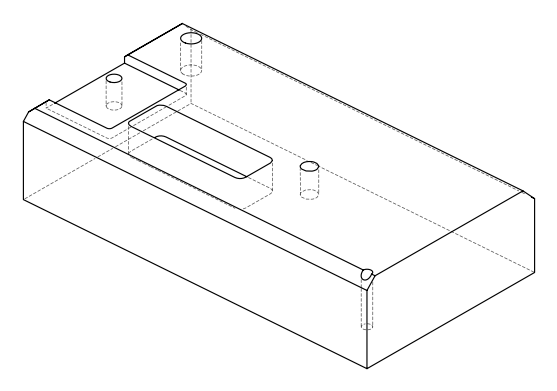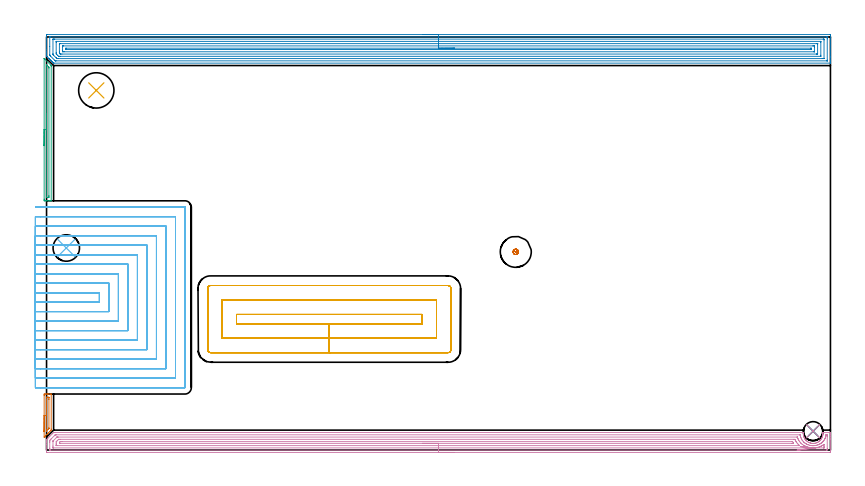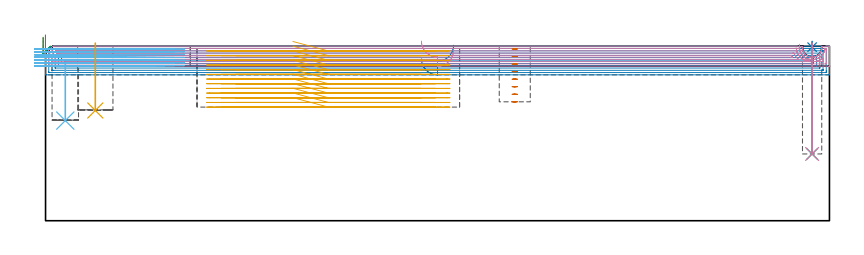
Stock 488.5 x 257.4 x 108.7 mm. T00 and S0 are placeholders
(PLAN: 12 operations, 8 tool changes, 119.7 min)
(1 AREA_MILL | FG_CHAMFER_SURFACE | UGT0205_001 | 0.57 min | 318 mm3)
(2 AREA_MILL_1 | FG_CHAMFER_SURFACE_1 | UGT0205_001 | 27.56 min | 77387 mm3)
(3 AREA_MILL_2 | FG_CHAMFER_SURFACE_2 | UGT0205_001 | 1.56 min | 857 mm3)
(4 AREA_MILL_3 | FG_CHAMFER_SURFACE_3 | UGT0205_001 | 19.72 min | 37525 mm3)
(5 MILL_RECTANGULAR_POCKET | POCKET_RECTANGULAR_STRAIGHT | NXT0201_011 | Follow Part, ap 3, ae 75% | 26.2 min | 331685 mm3)
(6 MILL_SLOT | SLOT_PARTIAL_RECTANGULAR | UGT0201_125 | Follow Part, ap 1.975, ae 75% | 42.71 min | 131302 mm3)
(7 MILL_BLIND_HOLE_FROM_SOLID_MATERIAL | STEP1POCKET | UGT0201_008 | Spiral | 0.51 min | 10104 mm3)
(8 SPOT_DRILL | STEP1POCKET_1 | NXT0321_9005460120000 | 0.03 min | 13 mm3)
(9 DRILL_BLIND_HOLE_INTO_CENTER | STEP1POCKET_1 | UGT0301_198 | 0.28 min | 3103 mm3)
(10 DRILL_TO_ENLARGE_BLIND_HOLE | STEP1POCKET_1 | UGT0301_373 | 0.28 min | 4290 mm3)
(11 INDEXABLE_INSERT_DRILL_BLIND_HOLE_FROM_SOLID | STEP1POCKET_2 | NXT0302_015 | 0.17 min | 15080 mm3)
(12 INDEXABLE_INSERT_DRILL_BLIND_HOLE_FROM_SOLID_1 | STEP1POCKET_3 | NXT0302_004 | 0.15 min | 7214 mm3)
(TOOL UGT0205_001 | Chamfer Mill 20 x 3 x 45 deg. | D20 FL50 Z2)
(TOOL NXT0201_011 | ENDMILL 12mm [2P460-1200-NA 1630] | D12 FL38 Z6)
(TOOL UGT0201_125 | Carbide End Mill 7.9 | D7.9 FL15 Z4)
(TOOL UGT0201_008 | End Mill 16 mm | D16 FL32 Z4)
(TOOL NXT0321_9005460120000 | NC Spot Drill, 142deg, 12mm, Carbide, Uncoated | D12 PA142 FL30 Z2)
(TOOL UGT0301_198 | Twist Drill 7.9 mm | D7.9 PA118 FL73 Z2)
(TOOL UGT0301_373 | Twist Drill Flat Bottom 12 mm | D12 PA180 FL101 Z2)
(TOOL NXT0302_015 | Index. Insert Drill 22mm [880-D2200L25-03] | D22 PA176 FL66 Z2)
(TOOL NXT0302_004 | Index. Insert Drill 16.5mm [880-D1650L20-05] | D16.5 PA176 FL83 Z2)
(OP 1 AREA_MILL)
G17 G21 G94 G90
T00 M6
G54
G17 G0 G90 X-1.5 Y11.45 S1061 M3
G43 Z118.7 H0
Z114.3
G94 G1 Y11.488 Z113.428 F250.
Y11.602 Z112.563
Y11.791 Z111.712
Y12.053 Z110.88
Y12.387 Z110.074
Y12.79 Z109.3
Y13.258 Z108.564
Y13.789 Z107.872
Y14.379 Z107.229
Y15.022 Z106.64
Y15.714 Z106.108
Y16.45 Z105.64
Y17.224 Z105.237
Y18.03 Z104.903
Y18.862 Z104.641
Y19.713 Z104.452
Y20.578 Z104.338
Y21.45 Z104.3
Y33.896
X-1.499 Y34.342 Z104.301
X-1.494 Y34.779 Z104.302
X-1.49 Y34.891 Z104.304
X-1.061 Y34.9 Z104.733
X-0.406 Z105.392
X-0.181 Z105.616
X0.475 Z106.272
X0.7 Z106.496
X1.151 Z106.95
X2.677 Y34.899 Z108.475
X2.894 Y34.89 Z108.692
X2.9 Y34.786 Z108.7
Y13.004
X2.894 Y12.405 Z108.692
X2.703 Y12.202 Z108.501
X2.17 Y11.67 Z107.97
X1.874 Y11.372 Z107.67
X1.287 Y10.787 Z107.087
X0.994 Y10.491 Z106.789
X0.392 Y9.892 Z106.192
X0.113 Y9.61 Z105.908
X-0.569 Y8.931 Z105.231
X-0.94 Y8.558 Z104.856
X-1.061 Y8.438 Z104.737
X-1.296 Y8.203 Z104.502
X-1.388 Y8.114 Z104.41
X-1.493 Y8.019 Z104.306
X-1.5 Y8.115 Z104.3
Y21.45
X-0.086 Z105.714
X-0.085 Y32.762 Z105.715
X-0.084 Y32.861 Z105.716
X-0.082 Y32.884 Z105.718
X-0.08 Y32.889 Z105.72
X-0.061 Y32.892 Z105.739
X0.034 Y32.896 Z105.834
X0.367 Y32.9 Z106.167
X0.7 Z106.5
X1.249 Y32.898 Z107.049
X1.405 Y32.893 Z107.205
X1.472 Y32.89 Z107.272
X1.482 Y32.663 Z107.282
X1.484 Y32.564 Z107.284
X1.486 Y31.77 Z107.286
Y31.674
X1.485 Y13.893 Z107.285
X1.48 Y13.497 Z107.28
X1.479 Y13.451 Z107.279
X1.457 Y13.419 Z107.257
X1.405 Y13.361 Z107.205
X1.317 Y13.269 Z107.117
X1.054 Y13.004 Z106.854
X0.047 Y11.997 Z105.847
X-0.009 Y11.941 Z105.791
X-0.065 Y11.888 Z105.735
X-0.074 Y11.881 Z105.726
X-0.078 Y11.88 Z105.722
X-0.079 Y11.892 Z105.721
X-0.084 Y12.017 Z105.716
X-0.085 Y12.115 Z105.715
X-0.086 Y12.621 Z105.714
Y21.45
Y22.321 Z105.752
Y23.186 Z105.866
Y24.038 Z106.055
Y24.87 Z106.317
Y25.676 Z106.651
Y26.45 Z107.054
Y27.186 Z107.523
Y27.878 Z108.054
Y28.521 Z108.643
Y29.11 Z109.286
Y29.641 Z109.978
Y30.11 Z110.714
Y30.513 Z111.488
Y30.847 Z112.294
Y31.109 Z113.126
Y31.298 Z113.978
Y31.412 Z114.843
Y31.45 Z115.714
G0 Z118.7
M5
M2
(OP 2 AREA_MILL_1)
G17 G21 G94 G90
T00 M6
G54
G17 G0 G90 X234.25 Y258.9 S1061 M3
G43 Z118.7 H0
Z100.9
G94 G1 X234.288 Z100.028 F250.
X234.402 Z99.164
X234.591 Z98.312
X234.853 Z97.48
X235.187 Z96.674
X235.59 Z95.9
X236.058 Z95.164
X236.59 Z94.472
X237.179 Z93.829
X237.822 Z93.24
X238.514 Z92.709
X239.25 Z92.24
X240.024 Z91.837
X240.83 Z91.503
X241.662 Z91.241
X242.513 Z91.052
X243.378 Z90.938
X244.25 Z90.9
X487.873
X488.269 Y258.896 Z90.902
X488.49 Y258.892 Z90.906
X488.5 Y258.668 Z91.13
Y244.871 Z104.925
Y242.481 Z107.314
Y241.766 Z108.033
Y241.501 Z108.299
Y241.122 Z108.669
X488.492 Y241.103 Z108.688
X488.32 Y241.1 Z108.7
X4.65
X4.405 Y241.104 Z108.69
X4.369 Y241.134 Z108.662
X4.297 Y241.201 Z108.596
X3.902 Y241.596 Z108.2
X3.757 Y241.742 Z108.056
X3.608 Y241.891 Z107.907
X3.459 Y242.038 Z107.757
X3.31 Y242.189 Z107.608
X3.171 Y242.328 Z107.469
X3.017 Y242.481 Z107.314
X2.863 Y242.636 Z107.161
X2.733 Y242.766 Z107.032
X2.575 Y242.923 Z106.872
X2.416 Y243.083 Z106.715
X2.295 Y243.204 Z106.594
X2.132 Y243.365 Z106.429
X1.969 Y243.53 Z106.268
X1.858 Y243.641 Z106.156
X1.69 Y243.808 Z105.987
X1.522 Y243.977 Z105.821
X0.365 Y245.135 Z104.664
X0.181 Y245.319 Z104.479
X0.01 Y245.491 Z104.307
X0. Y245.534 Z104.265
Y246.189 Z103.61
Y246.904 Z102.891
Y248.146 Z101.651
Y249.558 Z100.238
Y258.14 Z91.657
X0.003 Y258.404 Z91.394
X0.009 Y258.892 Z90.906
X0.131 Y258.895 Z90.903
X0.628 Y258.9 Z90.9
X244.25
Y257.486 Z92.314
X486.119 Y257.485 Z92.315
X486.488 Y257.479 Z92.321
X486.492 Y257.36 Z92.44
X486.498 Y257.11 Z92.69
X486.5 Y256.635 Z93.165
Y256.224 Z93.576
X486.499 Y242.955 Z106.845
X486.492 Y242.543 Z107.257
X486.49 Y242.521 Z107.279
X486.485 Y242.519 Z107.281
X486.461 Y242.516 Z107.284
X486.407 Y242.515 Z107.285
X486.299 Y242.514 Z107.286
X5.958
X5.528 Y242.517 Z107.283
X5.475 Y242.519 Z107.281
X5.452 Y242.521 Z107.279
X5.418 Y242.543 Z107.257
X5.275 Y242.68 Z107.12
X5.098 Y242.853 Z106.947
X2.416 Y245.535 Z104.265
X2.176 Y245.78 Z104.02
X2.059 Y245.902 Z103.898
X2.01 Y245.962 Z103.838
X2.008 Y246.019 Z103.781
X2.001 Y246.429 Z103.371
X2. Y251.533 Z98.267
X2.001 Y257.045 Z92.755
X2.008 Y257.457 Z92.343
X2.01 Y257.479 Z92.321
X2.015 Y257.481 Z92.319
X2.04 Y257.484 Z92.316
X2.093 Y257.485 Z92.315
X2.201 Y257.486 Z92.314
X244.25
Y256.072 Z93.728
X483.972 Y256.071 Z93.729
X484.296 Y256.07 Z93.73
X484.404 Y256.068 Z93.732
X484.482 Y256.065 Z93.735
X484.49 Y255.951 Z93.849
X484.496 Y255.75 Z94.05
X484.5 Y255.549 Z94.251
X484.499 Y244.05 Z105.75
X484.494 Y243.982 Z105.818
X484.49 Y243.935 Z105.865
X484.458 Y243.933 Z105.867
X484.296 Y243.931 Z105.869
X483.727 Y243.929 Z105.871
X483.402 Y243.928 Z105.872
X7.21 Y243.929 Z105.871
X6.886 Y243.93 Z105.87
X6.561 Y243.934 Z105.866
X6.475 Y243.937 Z105.863
X6.428 Y243.978 Z105.822
X6.334 Y244.068 Z105.732
X6.149 Y244.25 Z105.55
X5.992 Y244.407 Z105.393
X4.204 Y246.196 Z103.604
X4.031 Y246.376 Z103.424
X4.013 Y246.398 Z103.402
X4.007 Y246.461 Z103.339
X4.002 Y246.568 Z103.232
X4. Y246.702 Z103.098
Y246.904 Z102.896
X4.001 Y255.951 Z93.849
X4.006 Y256.018 Z93.782
X4.011 Y256.065 Z93.735
X4.042 Y256.067 Z93.733
X4.204 Y256.069 Z93.731
X4.773 Y256.071 Z93.729
X5.098 Y256.072 Z93.728
X244.25
Y254.657 Z95.143
X482.376
X482.43 Y254.656 Z95.144
X482.469 Y254.654 Z95.146
X482.485 Y254.651 Z95.149
X482.49 Y254.635 Z95.165
X482.495 Y254.421 Z95.379
X482.5 Y253.989 Z95.811
Y246.027 Z103.773
X482.495 Y245.581 Z104.219
X482.49 Y245.363 Z104.437
X482.482 Y245.349 Z104.451
X482.455 Y245.347 Z104.453
X482.396 Y245.344 Z104.456
X482.298 Y245.343 Z104.457
X8.463
X7.78 Y245.347 Z104.453
X7.562 Y245.35 Z104.45
X6.886 Y245.966 Z103.834
X6.833 Y246.019 Z103.781
X6.002 Y246.893 Z102.907
X6.001 Y246.904 Z102.896
X6. Y247.78 Z102.02
Y253.973 Z95.827
X6.005 Y254.419 Z95.381
X6.01 Y254.637 Z95.163
X6.018 Y254.651 Z95.149
X6.045 Y254.653 Z95.147
X6.104 Y254.656 Z95.144
X6.202 Y254.657 Z95.143
X244.25
Y253.243 Z96.557
X479.975
X480.272 Y253.241 Z96.559
X480.469 Y253.238 Z96.562
X480.492 Y253.235 Z96.565
X480.495 Y253.233 Z96.567
X480.498 Y253.22 Z96.58
X480.499 Y253.191 Z96.609
X480.5 Y253.096 Z96.704
X480.499 Y246.904 Z102.896
X480.497 Y246.821 Z102.979
X480.494 Y246.78 Z103.02
X480.491 Y246.765 Z103.035
X480.42 Y246.763 Z103.037
X480.123 Y246.758 Z103.042
X479.974 Y246.757 Z103.043
X479.826
X9.568
X8.818 Y246.761 Z103.039
X8.674 Y246.764 Z103.036
X8.541 Y246.773 Z103.027
X8.41 Y246.904 Z102.896
X8.163 Y247.163 Z102.637
X8.02 Y247.316 Z102.484
X8.01 Y247.404 Z102.396
X8.002 Y247.568 Z102.232
X8.001 Y247.788 Z102.012
X8. Y248.455 Z101.345
X8.001 Y253.096 Z96.704
X8.003 Y253.179 Z96.621
X8.006 Y253.22 Z96.58
X8.009 Y253.235 Z96.565
X8.08 Y253.237 Z96.563
X8.377 Y253.242 Z96.558
X8.526 Y253.243 Z96.557
X8.674
X244.25
Y251.829 Z97.971
X477.531 Y251.828 Z97.972
X478.038 Y251.826 Z97.974
X478.432 Y251.822 Z97.978
X478.49 Y251.819 Z97.981
X478.496 Y251.759 Z98.041
X478.499 Y251.327 Z98.473
X478.5 Y250.87 Z98.93
X478.498 Y248.218 Z101.582
X478.493 Y248.187 Z101.613
X478.489 Y248.178 Z101.622
X478.481 Y248.176 Z101.624
X478.419 Y248.173 Z101.627
X478.292 Y248.172 Z101.628
X478.038 Y248.171 Z101.629
X10.969 Y248.172 Z101.628
X10.462 Y248.174 Z101.626
X10.068 Y248.178 Z101.622
X10.01 Y248.181 Z101.619
X10.004 Y248.241 Z101.559
X10.001 Y248.673 Z101.127
X10. Y249.13 Z100.67
Y251.327 Z98.473
X10.002 Y251.782 Z98.018
X10.007 Y251.813 Z97.987
X10.011 Y251.822 Z97.978
X10.019 Y251.824 Z97.976
X10.081 Y251.827 Z97.973
X10.208 Y251.828 Z97.972
X10.462 Y251.829 Z97.971
X244.25
Y250.415 Z99.385
X476.279 Y250.414 Z99.386
X476.456 Y250.408 Z99.392
X476.491 Y250.407 Z99.393
X476.495 Y250.382 Z99.418
X476.498 Y250.354 Z99.446
X476.5 Y249.876 Z99.924
X476.499 Y249.753 Z100.047
X476.498 Y249.67 Z100.13
X476.493 Y249.605 Z100.195
X476.489 Y249.591 Z100.209
X476.484 Y249.589 Z100.211
X476.46 Y249.587 Z100.213
X476.25 Y249.585 Z100.215
X476.222
X12.221 Y249.586 Z100.214
X12.044 Y249.592 Z100.208
X12.009 Y249.593 Z100.207
X12.005 Y249.618 Z100.182
X12.002 Y249.646 Z100.154
X12.001 Y249.964 Z99.836
X12.002 Y250.117 Z99.683
X12.007 Y250.285 Z99.515
X12.012 Y250.408 Z99.392
X12.031 Y250.41 Z99.39
X12.25 Y250.415 Z99.385
X244.25
X245.122 Z99.423
X245.986 Z99.537
X246.838 Z99.726
X247.67 Z99.988
X248.476 Z100.322
X249.25 Z100.725
X249.986 Z101.194
X250.678 Z101.725
X251.321 Z102.314
X251.91 Z102.957
X252.441 Z103.65
X252.91 Z104.385
X253.313 Z105.159
X253.647 Z105.965
X253.909 Z106.797
X254.098 Z107.649
X254.212 Z108.514
X254.25 Z109.385
G0 Z118.7
M5
M2
(OP 3 AREA_MILL_2)
G17 G21 G94 G90
T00 M6
G54
G17 G0 G90 X-1.5 Y189.65 S1061 M3
G43 Z118.7 H0
Z114.3
G94 G1 Y189.688 Z113.428 F250.
Y189.802 Z112.563
Y189.991 Z111.712
Y190.253 Z110.88
Y190.587 Z110.074
Y190.99 Z109.3
Y191.459 Z108.564
Y191.99 Z107.872
Y192.579 Z107.229
Y193.222 Z106.639
Y193.914 Z106.108
Y194.65 Z105.64
Y195.424 Z105.237
Y196.23 Z104.903
Y197.062 Z104.641
Y197.914 Z104.452
Y198.779 Z104.338
Y199.65 Z104.3
Y243.987
X-1.496 Y243.988 Z104.303
X-1.488 Y243.987 Z104.311
X-1.457 Y243.958 Z104.342
X-1.061 Y243.563 Z104.736
X2.679 Y239.821 Z108.479
X2.894 Y239.595 Z108.692
X2.9 Y238.928 Z108.7
Y155.462
X2.894 Y155.31 Z108.693
X2.581 Y155.3 Z108.38
X2.221 Z108.02
X1.581 Z107.375
X0.38 Z106.177
X-0.181 Z105.613
X-0.781 Z105.014
X-1.061 Y155.301 Z104.734
X-1.293 Y155.304 Z104.502
X-1.491 Y155.31 Z104.305
X-1.495 Y155.469 Z104.302
X-1.499 Y155.909 Z104.301
X-1.5 Y156.354 Z104.3
Y199.65
X-0.086 Z105.714
Y239.725
X-0.079 Y240.116 Z105.721
X-0.061 Y240.103 Z105.739
X-0.025 Y240.072 Z105.775
X0.009 Y240.04 Z105.809
X0.23 Y239.821 Z106.03
X1.122 Y238.928 Z106.922
X1.265 Y238.784 Z107.065
X1.379 Y238.665 Z107.179
X1.454 Y238.584 Z107.254
X1.479 Y238.55 Z107.279
X1.486 Y238.036 Z107.286
Y158.587
X1.484 Y157.792 Z107.284
X1.482 Y157.694 Z107.282
X1.47 Y157.31 Z107.27
X1.086 Y157.303 Z106.886
X0.7 Y157.302 Z106.5
X0.205 Y157.304 Z106.005
X0.006 Y157.31 Z105.806
X-0.079 Y157.335 Z105.721
X-0.084 Y157.596 Z105.716
X-0.085 Y157.694 Z105.715
X-0.086 Y199.65 Z105.714
Y200.522 Z105.752
Y201.387 Z105.866
Y202.238 Z106.055
Y203.07 Z106.317
Y203.876 Z106.651
Y204.65 Z107.054
Y205.386 Z107.523
Y206.078 Z108.054
Y206.721 Z108.643
Y207.311 Z109.286
Y207.842 Z109.978
Y208.31 Z110.714
Y208.713 Z111.488
Y209.047 Z112.294
Y209.309 Z113.126
Y209.498 Z113.978
Y209.612 Z114.843
Y209.65 Z115.714
G0 Z118.7
M5
M2
(OP 4 AREA_MILL_3)
G17 G21 G94 G90
T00 M6
G54
G17 G0 G90 X254.25 Y-1.5 S1061 M3
G43 Z118.7 H0
Z106.3
G94 G1 X254.212 Z105.428 F250.
X254.098 Z104.564
X253.909 Z103.712
X253.647 Z102.88
X253.313 Z102.074
X252.91 Z101.3
X252.442 Z100.564
X251.91 Z99.872
X251.321 Z99.229
X250.678 Z98.64
X249.986 Z98.109
X249.25 Z97.64
X248.476 Z97.237
X247.67 Z96.903
X246.838 Z96.641
X245.987 Z96.452
X245.122 Z96.338
X244.25 Z96.3
X0.627
X0.161 Y-1.496 Z96.302
X0.01 Y-1.492 Z96.306
X0. Y-1.035 Z96.762
Y3.376 Z101.171
Y4.785 Z102.581
Y5.141 Z102.936
Y5.854 Z103.653
Y6.109 Z103.908
X0.007 Y6.465 Z104.264
X0.01 Y6.498 Z104.298
X0.18 Y6.678 Z104.478
X0.838 Y7.339 Z105.138
X1.969 Y8.469 Z106.268
X3.64 Y10.141 Z107.939
X3.757 Y10.258 Z108.055
X4.376 Y10.877 Z108.675
X4.385 Y10.884 Z108.681
X4.407 Y10.897 Z108.691
X5.098 Y10.9 Z108.7
X471.333
X471.631 Y10.895 Z108.691
X471.633 Y10.884 Z108.68
X471.616 Y10.606 Z108.403
X471.613 Y10.565 Z108.362
X471.612 Y10.436 Z108.232
X471.609 Y10.15 Z107.948
X471.63 Y9.711 Z107.508
X471.658 Y9.433 Z107.231
X471.675 Y9.272 Z107.07
X471.691 Y9.152 Z106.95
X471.777 Y8.771 Z106.57
X471.78 Y8.761 Z106.561
X471.847 Y8.522 Z106.322
X471.883 Y8.393 Z106.193
X472.041 Y7.952 Z105.751
X472.128 Y7.751 Z105.55
X472.172 Y7.649 Z105.449
X472.23 Y7.516 Z105.316
X472.318 Y7.347 Z105.146
X472.398 Y7.195 Z104.993
X472.585 Y6.881 Z104.678
X472.674 Y6.754 Z104.552
X472.755 Y6.64 Z104.437
X473.103 Y6.209 Z104.008
X473.273 Y6.024 Z103.823
X473.479 Y5.799 Z103.599
X473.519 Y5.761 Z103.561
X473.936 Y5.415 Z103.212
X474.372 Y5.097 Z102.895
X474.718 Y4.885 Z102.682
X474.988 Y4.744 Z102.541
X475.255 Y4.619 Z102.418
X475.266 Y4.614 Z102.413
X475.356 Y4.581 Z102.377
X475.71 Y4.446 Z102.243
X475.803 Y4.419 Z102.214
X476.136 Y4.315 Z102.112
X476.16 Y4.308 Z102.105
X476.25 Y4.29 Z102.083
X476.605 Y4.21 Z102.008
X477.053 Y4.146 Z101.942
X477.505 Y4.112 Z101.91
X477.507 Y4.113
X477.686 Y4.117 Z101.902
X477.849 Y4.118 Z101.906
X477.941
X477.947 Z101.907
X477.991 Y4.121 Z101.911
X478.038 Y4.126 Z101.914
X478.307 Y4.143 Z101.942
X478.394 Y4.15 Z101.949
X478.841 Y4.219 Z102.016
X479.29 Y4.322 Z102.12
X479.734 Y4.46 Z102.259
X479.964 Y4.553 Z102.35
X480.185 Y4.641 Z102.44
X480.628 Y4.853 Z102.651
X480.685 Y4.885 Z102.682
X481.111 Y5.156 Z102.954
X481.522 Y5.455 Z103.253
X481.875 Y5.762 Z103.56
X482.153 Y6.042 Z103.84
X482.21 Y6.106 Z103.904
X482.415 Y6.333 Z104.133
X482.644 Y6.639 Z104.438
X482.924 Y7.072 Z104.872
X483.171 Y7.517 Z105.316
X483.309 Y7.807 Z105.603
X483.514 Y8.394 Z106.193
X483.635 Y8.83 Z106.63
X483.71 Y9.223 Z107.021
X483.719 Y9.272 Z107.07
X483.77 Y9.71 Z107.509
X483.789 Y10.149 Z107.948
X483.783 Y10.436 Z108.234
X483.779 Y10.644 Z108.443
X483.773 Y10.74 Z108.539
X483.77 Y10.894 Z108.692
X483.849 Y10.9 Z108.7
X488.32
X488.492 Y10.897 Z108.688
X488.494 Y10.891 Z108.682
X488.5 Y10.525 Z108.325
Y10.266 Z108.065
Y9.553 Z107.348
Y8.315 Z106.111
Y6.906 Z104.701
Y-0.772 Z97.025
X488.497 Y-1.035 Z96.762
X488.49 Y-1.492 Z96.306
X488.339 Y-1.496 Z96.302
X487.872 Y-1.5 Z96.3
X244.25
Y-0.086 Z97.714
X2.416 Y-0.085 Z97.715
X2.346
X2.035 Y-0.079 Z97.721
X2.01 Y0.023 Z97.823
X2.003 Y0.254 Z98.054
X2.001 Y0.729 Z98.529
X2. Y1.139 Z98.939
Y4.669 Z102.469
X2.001 Y5.141 Z102.941
X2.002 Y5.549 Z103.349
X2.01 Y6.024 Z103.824
X2.199 Y6.237 Z104.037
X2.416 Y6.463 Z104.263
X2.637 Y6.687 Z104.487
X2.855 Y6.906 Z104.706
X4.857 Y8.908 Z106.708
X5.098 Y9.148 Z106.948
X5.303 Y9.35 Z107.15
X5.405 Y9.447 Z107.247
X5.434 Y9.473 Z107.273
X5.477 Y9.479 Z107.279
X5.579 Y9.481 Z107.281
X5.992 Y9.485 Z107.285
X6.06 Y9.486 Z107.286
X469.167 Y9.485 Z107.285
X469.524 Y9.481 Z107.281
X469.611 Y9.479 Z107.279
X469.64 Y9.47 Z107.27
X469.647 Y9.434 Z107.234
X469.66 Y9.352 Z107.152
X469.723 Y8.936 Z106.736
X469.785 Y8.671 Z106.471
X469.992 Y7.915 Z105.715
X470.037 Y7.788 Z105.588
X470.062 Y7.719 Z105.519
X470.28 Y7.212 Z105.012
X470.427 Y6.906 Z104.706
X470.589 Y6.606 Z104.406
X470.886 Y6.126 Z103.926
X470.961 Y6.024 Z103.824
X471.198 Y5.715 Z103.515
X471.703 Y5.141 Z102.941
X471.78 Y5.057 Z102.857
X471.883 Y4.958 Z102.758
X472.503 Y4.427 Z102.227
X472.736 Y4.259 Z102.059
X473.235 Y3.93 Z101.73
X473.568 Y3.735 Z101.535
X473.712 Y3.66 Z101.46
X474.312 Y3.376 Z101.176
X474.462 Y3.316 Z101.116
X474.562 Y3.278 Z101.078
X475.356 Y3.019 Z100.819
X475.834 Y2.904 Z100.704
X476.25 Y2.824 Z100.624
X476.405 Y2.8 Z100.6
X476.699 Y2.759 Z100.559
X477.025 Y2.728 Z100.528
X477.144 Y2.72 Z100.52
X477.489 Y2.704 Z100.504
X477.826
X478.038 Y2.707 Z100.507
X478.667 Y2.755 Z100.555
X478.932 Y2.792 Z100.592
X479.44 Y2.875 Z100.675
X479.826 Y2.964 Z100.764
X480.154 Y3.053 Z100.853
X480.72 Y3.236 Z101.036
X480.823 Y3.275 Z101.075
X481.077 Y3.376 Z101.176
X481.446 Y3.543 Z101.343
X481.614 Y3.623 Z101.423
X481.868 Y3.751 Z101.551
X482.031 Y3.847 Z101.647
X482.508 Y4.148 Z101.948
X482.574 Y4.194 Z101.994
X482.664 Y4.259 Z102.059
X483.079 Y4.578 Z102.378
X483.402 Y4.857 Z102.657
X483.549 Y4.996 Z102.796
X483.692 Y5.141 Z102.941
X483.981 Y5.452 Z103.252
X484.296 Y5.829 Z103.629
X484.38 Y5.941 Z103.741
X484.436 Y6.024 Z103.824
X484.729 Y6.479 Z104.279
X484.973 Y6.906 Z104.706
X485.049 Y7.046 Z104.846
X485.19 Y7.333 Z105.133
X485.315 Y7.665 Z105.465
X485.356 Y7.788 Z105.588
X485.527 Y8.339 Z106.139
X485.612 Y8.671 Z106.471
X485.688 Y9.062 Z106.862
X485.737 Y9.358 Z107.158
X485.751 Y9.436 Z107.236
X485.76 Y9.476 Z107.276
X485.777 Y9.479 Z107.279
X485.878 Y9.482 Z107.282
X486.084 Y9.485 Z107.285
X486.154
X486.465 Y9.479 Z107.279
X486.49 Y9.377 Z107.177
X486.497 Y9.146 Z106.946
X486.499 Y8.671 Z106.471
X486.5 Y8.261 Z106.061
X486.499 Y0.729 Z98.529
X486.496 Y0.323 Z98.123
X486.487 Y-0.079 Z97.721
X486.084 Y-0.085 Z97.715
X486.016
X244.25 Y-0.086 Z97.714
Y1.329 Z99.129
X4.204
X4.108 Y1.33 Z99.13
X4.033 Y1.333 Z99.133
X4.016 Y1.335 Z99.135
X4.01 Y1.355 Z99.155
X4.006 Y1.411 Z99.211
X4.002 Y1.612 Z99.412
X4. Y1.812 Z99.612
Y2.494 Z100.294
X4.001 Y5.341 Z103.141
X4.007 Y5.543 Z103.343
X4.01 Y5.599 Z103.399
X4.027 Y5.62 Z103.42
X4.072 Y5.669 Z103.469
X4.204 Y5.804 Z103.604
X4.314 Y5.915 Z103.715
X6.09 Y7.691 Z105.491
X6.188 Y7.788 Z105.588
X6.421 Y8.018 Z105.818
X6.459 Y8.052 Z105.852
X6.475 Y8.064 Z105.864
X6.504 Y8.066 Z105.866
X6.601 Y8.069 Z105.869
X6.886 Y8.071 Z105.871
X7.493 Y8.072 Z105.872
X467.597 Y8.071 Z105.871
X467.788 Y8.07 Z105.87
X467.857 Y8.067 Z105.867
X467.892 Y8.065 Z105.865
X467.9 Y8.054 Z105.854
X467.923 Y7.991 Z105.791
X467.99 Y7.788 Z105.588
X468.044 Y7.623 Z105.423
X468.204 Y7.174 Z104.974
X468.317 Y6.906 Z104.706
X468.4 Y6.712 Z104.512
X468.766 Y6.024 Z103.824
X469.098 Y5.501 Z103.301
X469.372 Y5.141 Z102.941
X469.992 Y4.411 Z102.211
X470.136 Y4.259 Z102.059
X470.321 Y4.075 Z101.875
X470.526 Y3.901 Z101.701
X470.886 Y3.6 Z101.4
X471.171 Y3.376 Z101.176
X471.78 Y2.957 Z100.757
X472.068 Y2.777 Z100.577
X472.572 Y2.494 Z100.294
X472.674 Y2.442 Z100.242
X472.776 Y2.394 Z100.194
X473.299 Y2.159 Z99.959
X473.568 Y2.056 Z99.856
X474.252 Y1.819 Z99.619
X474.462 Y1.753 Z99.553
X474.979 Y1.612 Z99.412
X475.356 Y1.527 Z99.327
X475.465 Y1.505 Z99.305
X475.704 Y1.464 Z99.264
X476.25 Y1.38 Z99.18
X476.522 Y1.343 Z99.143
X476.542 Y1.34 Z99.14
X476.564 Y1.335 Z99.135
X476.565 Y1.334 Z99.134
X476.555 Y1.331 Z99.131
X476.536 Y1.329 Z99.129
X244.25
Y2.743 Z100.543
X6.633
X6.136 Y2.748 Z100.548
X6.021 Y2.75 Z100.55
X6.009 Y2.755 Z100.555
X6.006 Y2.778 Z100.578
X6.003 Y2.831 Z100.631
X6.001 Y2.938 Z100.738
X6. Y3.368 Z101.168
Y4.251 Z102.051
X6.004 Y5.129 Z102.929
X6.01 Y5.141 Z102.941
X6.439 Y5.582 Z103.382
X6.872 Y6.024 Z103.824
X6.886 Y6.037 Z103.837
X7.325 Y6.472 Z104.272
X7.481 Y6.622 Z104.422
X7.506 Y6.646 Z104.446
X7.54 Y6.65 Z104.45
X7.619 Y6.654 Z104.454
X7.78 Y6.656 Z104.456
X8.032 Y6.657 Z104.457
X8.674
X465.522
X465.775 Y6.656 Z104.456
X466.095 Y6.653 Z104.453
X466.254 Y6.65 Z104.45
X466.329 Y6.639 Z104.439
X466.416 Y6.458 Z104.258
X466.633 Y6.024 Z103.824
X466.852 Y5.593 Z103.393
X467.134 Y5.141 Z102.941
X467.31 Y4.867 Z102.667
X467.789 Y4.259 Z102.059
X468.204 Y3.774 Z101.574
X468.569 Y3.376 Z101.176
X468.777 Y3.176 Z100.976
X469.098 Y2.895 Z100.695
X469.251 Y2.758 Z100.558
X469.259 Y2.749 Z100.549
X469.253 Y2.748 Z100.548
X469.203 Y2.745 Z100.545
X469.098 Y2.743 Z100.543
X244.25
Y4.157 Z101.957
X8.674
X8.57 Y4.158 Z101.958
X8.364 Y4.162 Z101.962
X8.01 Y4.171 Z101.971
X8.008 Y4.259 Z102.059
Y4.591 Z102.391
X8.01 Y4.673 Z102.473
X8.041 Y4.73 Z102.53
X8.116 Y4.809 Z102.609
X8.443 Y5.141 Z102.941
X8.522 Y5.215 Z103.015
X8.544 Y5.234 Z103.034
X8.576 Y5.237 Z103.037
X8.674 Y5.24 Z103.04
X9.465 Y5.243 Z103.043
X9.568
X464.525 Y5.242 Z103.042
X464.628 Y5.24 Z103.04
X464.73 Y5.236 Z103.036
X464.898 Y5.226 Z103.026
X464.951 Y5.141 Z102.941
X465.448 Y4.332 Z102.132
X465.495 Y4.259 Z102.059
X465.522 Y4.216 Z102.016
X465.541 Y4.164 Z101.964
X465.522 Y4.163 Z101.963
X464.731 Y4.157 Z101.957
X464.628
X244.25
X243.378 Z101.995
X242.514 Z102.109
X241.662 Z102.298
X240.83 Z102.56
X240.024 Z102.894
X239.25 Z103.297
X238.514 Z103.765
X237.822 Z104.296
X237.179 Z104.886
X236.59 Z105.529
X236.059 Z106.221
X235.59 Z106.957
X235.187 Z107.731
X234.853 Z108.537
X234.591 Z109.369
X234.402 Z110.22
X234.288 Z111.085
X234.25 Z111.957
G0 Z118.7
X467.736 Y-0.067
Z107.811
G1 X467.881 Y-0.049 Z106.951
X468.1 Y-0.021 Z106.107
X468.391 Y0.016 Z105.286
X468.752 Y0.062 Z104.493
X469.181 Y0.116 Z103.735
X469.673 Y0.178 Z103.017
X470.225 Y0.248 Z102.345
X470.833 Y0.325 Z101.725
X471.493 Y0.408 Z101.16
X472.199 Y0.497 Z100.655
X472.946 Y0.592 Z100.214
X473.728 Y0.691 Z99.841
X474.539 Y0.793 Z99.537
X475.374 Y0.899 Z99.306
X476.225 Y1.006 Z99.15
X477.087 Y1.115 Z99.068
X477.952 Y1.225 Z99.063
X478.815 Y1.334 Z99.134
X479.168 Y1.379 Z99.179
X479.294 Y1.398 Z99.198
X479.826 Y1.484 Z99.284
X479.935 Y1.505 Z99.305
X480.436 Y1.612 Z99.412
X480.661 Y1.67 Z99.47
X480.72 Y1.688 Z99.488
X481.341 Y1.882 Z99.682
X481.614 Y1.971 Z99.771
X481.992 Y2.121 Z99.921
X482.508 Y2.343 Z100.143
X482.613 Y2.391 Z100.191
X482.823 Y2.494 Z100.294
X483.199 Y2.695 Z100.495
X483.402 Y2.817 Z100.617
X483.746 Y3.037 Z100.837
X484.238 Y3.376 Z101.176
X484.296 Y3.418 Z101.218
X484.467 Y3.537 Z101.337
X484.49 Y3.376 Z101.176
X484.496 Y3.179 Z100.979
X484.5 Y2.494 Z100.294
Y2.293 Z100.093
X484.499 Y1.612 Z99.412
X484.497 Y1.413 Z99.213
X484.49 Y1.345 Z99.145
X484.486 Y1.335 Z99.135
X484.474 Y1.333 Z99.133
X484.44 Y1.33 Z99.13
X484.296 Y1.329 Z99.129
X478.908
X478.843 Y1.331 Z99.131
X478.815 Y1.334 Z99.134
X477.954 Y1.41 Z99.248
X477.105 Y1.485 Z99.438
X476.277 Y1.559 Z99.701
X475.474 Y1.63 Z100.035
X474.704 Y1.698 Z100.439
X473.971 Y1.763 Z100.908
X473.282 Y1.824 Z101.44
X472.642 Y1.881 Z102.03
X472.056 Y1.933 Z102.674
X471.527 Y1.98 Z103.366
X471.061 Y2.021 Z104.102
X470.66 Y2.057 Z104.876
X470.328 Y2.086 Z105.683
X470.068 Y2.109 Z106.515
X469.881 Y2.126 Z107.367
X469.768 Y2.136 Z108.232
X469.731 Y2.139 Z109.103
X469.769 Y2.136 Z109.975
G0 Z118.7
M5
M2
(OP 5 MILL_RECTANGULAR_POCKET)
G17 G21 G94 G90
T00 M6
G54
G17 G0 G90 X154.124 Y78.7 S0 M3
G43 Z118.7 H1
Z111.7
G94 G1 X176.2 Z105.785 F250.
X234. F500.
Y84.5
X118.4
Y78.7
X176.2
Y69.7
X243.
Y93.5
X109.4
Y69.7
X176.2
Y60.7
X250.2
G3 X252. Y62.5 R1.8
G1 Y100.7
G3 X250.2 Y102.5 R1.8
G1 X102.2
G3 X100.4 Y100.7 R1.8
G1 Y62.5
G3 X102.2 Y60.7 R1.8
G1 X176.2
X177.2
G0 X154.124 Y78.7 Z108.785
G1 X176.2 Z102.869 F250.
X234. F500.
Y84.5
X118.4
Y78.7
X176.2
Y69.7
X243.
Y93.5
X109.4
Y69.7
X176.2
Y60.7
X250.2
G3 X252. Y62.5 R1.8
G1 Y100.7
G3 X250.2 Y102.5 R1.8
G1 X102.2
G3 X100.4 Y100.7 R1.8
G1 Y62.5
G3 X102.2 Y60.7 R1.8
G1 X176.2
X177.2
G0 X154.124 Y78.7 Z105.869
G1 X176.2 Z99.954 F250.
X234. F500.
Y84.5
X118.4
Y78.7
X176.2
Y69.7
X243.
Y93.5
X109.4
Y69.7
X176.2
Y60.7
X250.2
G3 X252. Y62.5 R1.8
G1 Y100.7
G3 X250.2 Y102.5 R1.8
G1 X102.2
G3 X100.4 Y100.7 R1.8
G1 Y62.5
G3 X102.2 Y60.7 R1.8
G1 X176.2
X177.2
G0 X154.124 Y78.7 Z102.954
G1 X176.2 Z97.038 F250.
X234. F500.
Y84.5
X118.4
Y78.7
X176.2
Y69.7
X243.
Y93.5
X109.4
Y69.7
X176.2
Y60.7
X250.2
G3 X252. Y62.5 R1.8
G1 Y100.7
G3 X250.2 Y102.5 R1.8
G1 X102.2
G3 X100.4 Y100.7 R1.8
G1 Y62.5
G3 X102.2 Y60.7 R1.8
G1 X176.2
X177.2
G0 X154.124 Y78.7 Z100.038
G1 X176.2 Z94.123 F250.
X234. F500.
Y84.5
X118.4
Y78.7
X176.2
Y69.7
X243.
Y93.5
X109.4
Y69.7
X176.2
Y60.7
X250.2
G3 X252. Y62.5 R1.8
G1 Y100.7
G3 X250.2 Y102.5 R1.8
G1 X102.2
G3 X100.4 Y100.7 R1.8
G1 Y62.5
G3 X102.2 Y60.7 R1.8
G1 X176.2
X177.2
G0 X154.124 Y78.7 Z97.123
G1 X176.2 Z91.208 F250.
X234. F500.
Y84.5
X118.4
Y78.7
X176.2
Y69.7
X243.
Y93.5
X109.4
Y69.7
X176.2
Y60.7
X250.2
G3 X252. Y62.5 R1.8
G1 Y100.7
G3 X250.2 Y102.5 R1.8
G1 X102.2
G3 X100.4 Y100.7 R1.8
G1 Y62.5
G3 X102.2 Y60.7 R1.8
G1 X176.2
X177.2
G0 X154.124 Y78.7 Z94.208
G1 X176.2 Z88.292 F250.
X234. F500.
Y84.5
X118.4
Y78.7
X176.2
Y69.7
X243.
Y93.5
X109.4
Y69.7
X176.2
Y60.7
X250.2
G3 X252. Y62.5 R1.8
G1 Y100.7
G3 X250.2 Y102.5 R1.8
G1 X102.2
G3 X100.4 Y100.7 R1.8
G1 Y62.5
G3 X102.2 Y60.7 R1.8
G1 X176.2
X177.2
G0 X154.124 Y78.7 Z91.292
G1 X176.2 Z85.377 F250.
X234. F500.
Y84.5
X118.4
Y78.7
X176.2
Y69.7
X243.
Y93.5
X109.4
Y69.7
X176.2
Y60.7
X250.2
G3 X252. Y62.5 R1.8
G1 Y100.7
G3 X250.2 Y102.5 R1.8
G1 X102.2
G3 X100.4 Y100.7 R1.8
G1 Y62.5
G3 X102.2 Y60.7 R1.8
G1 X176.2
X177.2
G0 X154.124 Y78.7 Z88.377
G1 X176.2 Z82.462 F250.
X234. F500.
Y84.5
X118.4
Y78.7
X176.2
Y69.7
X243.
Y93.5
X109.4
Y69.7
X176.2
Y60.7
X250.2
G3 X252. Y62.5 R1.8
G1 Y100.7
G3 X250.2 Y102.5 R1.8
G1 X102.2
G3 X100.4 Y100.7 R1.8
G1 Y62.5
G3 X102.2 Y60.7 R1.8
G1 X176.2
X177.2
G0 X154.124 Y78.7 Z85.462
G1 X176.2 Z79.546 F250.
X234. F500.
Y84.5
X118.4
Y78.7
X176.2
Y69.7
X243.
Y93.5
X109.4
Y69.7
X176.2
Y60.7
X250.2
G3 X252. Y62.5 R1.8
G1 Y100.7
G3 X250.2 Y102.5 R1.8
G1 X102.2
G3 X100.4 Y100.7 R1.8
G1 Y62.5
G3 X102.2 Y60.7 R1.8
G1 X176.2
X177.2
G0 X154.124 Y78.7 Z82.546
G1 X176.2 Z76.631 F250.
X234. F500.
Y84.5
X118.4
Y78.7
X176.2
Y69.7
X243.
Y93.5
X109.4
Y69.7
X176.2
Y60.7
X250.2
G3 X252. Y62.5 R1.8
G1 Y100.7
G3 X250.2 Y102.5 R1.8
G1 X102.2
G3 X100.4 Y100.7 R1.8
G1 Y62.5
G3 X102.2 Y60.7 R1.8
G1 X176.2
X177.2
G0 X154.124 Y78.7 Z79.631
G1 X176.2 Z73.715 F250.
X234. F500.
Y84.5
X118.4
Y78.7
X176.2
Y69.7
X243.
Y93.5
X109.4
Y69.7
X176.2
Y60.7
X250.2
G3 X252. Y62.5 R1.8
G1 Y100.7
G3 X250.2 Y102.5 R1.8
G1 X102.2
G3 X100.4 Y100.7 R1.8
G1 Y62.5
G3 X102.2 Y60.7 R1.8
G1 X176.2
X177.2
G0 X154.124 Y78.7 Z76.715
G1 X176.2 Z70.8 F250.
X234. F500.
Y84.5
X118.4
Y78.7
X176.2
Y69.7
X243.
Y93.5
X109.4
Y69.7
X176.2
Y60.7
X250.2
G3 X252. Y62.5 R1.8
G1 Y100.7
G3 X250.2 Y102.5 R1.8
G1 X102.2
G3 X100.4 Y100.7 R1.8
G1 Y62.5
G3 X102.2 Y60.7 R1.8
G1 X176.2
X177.2
G0 Z118.7
M5
M2
(OP 6 MILL_SLOT)
G17 G21 G94 G90
T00 M6
G54
G17 G0 G90 X-6.95 Y92.175 S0 M3
G43 Z118.7 H0
Z106.971
G94 G1 X-3.95 F250.
X32.925 F500.
Y98.025
X-3.95
X-6.95 F250.
Y86.25
X-3.95
X38.85 F500.
Y103.95
X-3.95
X-6.95 F250.
Y80.325
X-3.95
X44.775 F500.
Y109.875
X-3.95
X-6.95 F250.
Y74.4
X-3.95
X50.7 F500.
Y115.8
X-3.95
X-6.95 F250.
Y68.475
X-3.95
X56.625 F500.
Y121.725
X-3.95
X-6.95 F250.
Y62.55
X-3.95
X62.55 F500.
Y127.65
X-3.95
X-6.95 F250.
Y56.625
X-3.95
X68.475 F500.
Y133.575
X-3.95
X-6.95 F250.
Y50.7
X-3.95
X74.4 F500.
Y139.5
X-3.95
X-6.95 F250.
Y44.775
X-3.95
X80.325 F500.
Y145.425
X-3.95
X-6.95 F250.
Y38.85
X-3.95
X86.2 F500.
X86.23 Y38.848
X86.252 Y38.87
X86.25 Y38.9
Y151.3
X86.252 Y151.33
X86.23 Y151.352
X86.2 Y151.35
X-3.95
X-6.95 F250.
G0 Y92.175 Z105.243
G1 X-3.95
X32.925 F500.
Y98.025
X-3.95
X-6.95 F250.
Y86.25
X-3.95
X38.85 F500.
Y103.95
X-3.95
X-6.95 F250.
Y80.325
X-3.95
X44.775 F500.
Y109.875
X-3.95
X-6.95 F250.
Y74.4
X-3.95
X50.7 F500.
Y115.8
X-3.95
X-6.95 F250.
Y68.475
X-3.95
X56.625 F500.
Y121.725
X-3.95
X-6.95 F250.
Y62.55
X-3.95
X62.55 F500.
Y127.65
X-3.95
X-6.95 F250.
Y56.625
X-3.95
X68.475 F500.
Y133.575
X-3.95
X-6.95 F250.
Y50.7
X-3.95
X74.4 F500.
Y139.5
X-3.95
X-6.95 F250.
Y44.775
X-3.95
X80.325 F500.
Y145.425
X-3.95
X-6.95 F250.
Y38.85
X-3.95
X86.2 F500.
X86.23 Y38.848
X86.252 Y38.87
X86.25 Y38.9
Y151.3
X86.252 Y151.33
X86.23 Y151.352
X86.2 Y151.35
X-3.95
X-6.95 F250.
G0 Y92.175 Z103.514
G1 X-3.95
X32.925 F500.
Y98.025
X-3.95
X-6.95 F250.
Y86.25
X-3.95
X38.85 F500.
Y103.95
X-3.95
X-6.95 F250.
Y80.325
X-3.95
X44.775 F500.
Y109.875
X-3.95
X-6.95 F250.
Y74.4
X-3.95
X50.7 F500.
Y115.8
X-3.95
X-6.95 F250.
Y68.475
X-3.95
X56.625 F500.
Y121.725
X-3.95
X-6.95 F250.
Y62.55
X-3.95
X62.55 F500.
Y127.65
X-3.95
X-6.95 F250.
Y56.625
X-3.95
X68.475 F500.
Y133.575
X-3.95
X-6.95 F250.
Y50.7
X-3.95
X74.4 F500.
Y139.5
X-3.95
X-6.95 F250.
Y44.775
X-3.95
X80.325 F500.
Y145.425
X-3.95
X-6.95 F250.
Y38.85
X-3.95
X86.2 F500.
X86.23 Y38.848
X86.252 Y38.87
X86.25 Y38.9
Y151.3
X86.252 Y151.33
X86.23 Y151.352
X86.2 Y151.35
X-3.95
X-6.95 F250.
G0 Y92.175 Z101.786
G1 X-3.95
X32.925 F500.
Y98.025
X-3.95
X-6.95 F250.
Y86.25
X-3.95
X38.85 F500.
Y103.95
X-3.95
X-6.95 F250.
Y80.325
X-3.95
X44.775 F500.
Y109.875
X-3.95
X-6.95 F250.
Y74.4
X-3.95
X50.7 F500.
Y115.8
X-3.95
X-6.95 F250.
Y68.475
X-3.95
X56.625 F500.
Y121.725
X-3.95
X-6.95 F250.
Y62.55
X-3.95
X62.55 F500.
Y127.65
X-3.95
X-6.95 F250.
Y56.625
X-3.95
X68.475 F500.
Y133.575
X-3.95
X-6.95 F250.
Y50.7
X-3.95
X74.4 F500.
Y139.5
X-3.95
X-6.95 F250.
Y44.775
X-3.95
X80.325 F500.
Y145.425
X-3.95
X-6.95 F250.
Y38.85
X-3.95
X86.2 F500.
X86.23 Y38.848
X86.252 Y38.87
X86.25 Y38.9
Y151.3
X86.252 Y151.33
X86.23 Y151.352
X86.2 Y151.35
X-3.95
X-6.95 F250.
G0 Y92.175 Z100.057
G1 X-3.95
X32.925 F500.
Y98.025
X-3.95
X-6.95 F250.
Y86.25
X-3.95
X38.85 F500.
Y103.95
X-3.95
X-6.95 F250.
Y80.325
X-3.95
X44.775 F500.
Y109.875
X-3.95
X-6.95 F250.
Y74.4
X-3.95
X50.7 F500.
Y115.8
X-3.95
X-6.95 F250.
Y68.475
X-3.95
X56.625 F500.
Y121.725
X-3.95
X-6.95 F250.
Y62.55
X-3.95
X62.55 F500.
Y127.65
X-3.95
X-6.95 F250.
Y56.625
X-3.95
X68.475 F500.
Y133.575
X-3.95
X-6.95 F250.
Y50.7
X-3.95
X74.4 F500.
Y139.5
X-3.95
X-6.95 F250.
Y44.775
X-3.95
X80.325 F500.
Y145.425
X-3.95
X-6.95 F250.
Y38.85
X-3.95
X86.2 F500.
X86.23 Y38.848
X86.252 Y38.87
X86.25 Y38.9
Y151.3
X86.252 Y151.33
X86.23 Y151.352
X86.2 Y151.35
X-3.95
X-6.95 F250.
G0 Y92.175 Z98.329
G1 X-3.95
X32.925 F500.
Y98.025
X-3.95
X-6.95 F250.
Y86.25
X-3.95
X38.85 F500.
Y103.95
X-3.95
X-6.95 F250.
Y80.325
X-3.95
X44.775 F500.
Y109.875
X-3.95
X-6.95 F250.
Y74.4
X-3.95
X50.7 F500.
Y115.8
X-3.95
X-6.95 F250.
Y68.475
X-3.95
X56.625 F500.
Y121.725
X-3.95
X-6.95 F250.
Y62.55
X-3.95
X62.55 F500.
Y127.65
X-3.95
X-6.95 F250.
Y56.625
X-3.95
X68.475 F500.
Y133.575
X-3.95
X-6.95 F250.
Y50.7
X-3.95
X74.4 F500.
Y139.5
X-3.95
X-6.95 F250.
Y44.775
X-3.95
X80.325 F500.
Y145.425
X-3.95
X-6.95 F250.
Y38.85
X-3.95
X86.2 F500.
X86.23 Y38.848
X86.252 Y38.87
X86.25 Y38.9
Y151.3
X86.252 Y151.33
X86.23 Y151.352
X86.2 Y151.35
X-3.95
X-6.95 F250.
G0 Y92.175 Z96.6
G1 X-3.95
X32.925 F500.
Y98.025
X-3.95
X-6.95 F250.
Y86.25
X-3.95
X38.85 F500.
Y103.95
X-3.95
X-6.95 F250.
Y80.325
X-3.95
X44.775 F500.
Y109.875
X-3.95
X-6.95 F250.
Y74.4
X-3.95
X50.7 F500.
Y115.8
X-3.95
X-6.95 F250.
Y68.475
X-3.95
X56.625 F500.
Y121.725
X-3.95
X-6.95 F250.
Y62.55
X-3.95
X62.55 F500.
Y127.65
X-3.95
X-6.95 F250.
Y56.625
X-3.95
X68.475 F500.
Y133.575
X-3.95
X-6.95 F250.
Y50.7
X-3.95
X74.4 F500.
Y139.5
X-3.95
X-6.95 F250.
Y44.775
X-3.95
X80.325 F500.
Y145.425
X-3.95
X-6.95 F250.
Y38.85
X-3.95
X86.2 F500.
X86.23 Y38.848
X86.252 Y38.87
X86.25 Y38.9
Y151.3
X86.252 Y151.33
X86.23 Y151.352
X86.2 Y151.35
X-3.95
X-6.95 F250.
G0 Z118.7
M5
M2
(OP 7 MILL_BLIND_HOLE_FROM_SOLID_MATERIAL)
G17 G21 G94 G90
T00 M6
G54
G17 G0 G90 X292.4 Y123.5 S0 M3
G43 Z118.7 H0
Z107.
G94 G3 X293.225 Y124.325 R0.825 F250.
X292.4 Y125.15 R0.825
X290.75 Y123.5 R1.65
X292.4 Y125.15 R-1.65
X291.575 Y124.325 R0.825
X292.4 Y123.5 R0.825
G0 Z102.3
G3 X293.225 Y124.325 R0.825
X292.4 Y125.15 R0.825
X290.75 Y123.5 R1.65
X292.4 Y125.15 R-1.65
X291.575 Y124.325 R0.825
X292.4 Y123.5 R0.825
G0 Z97.6
G3 X293.225 Y124.325 R0.825
X292.4 Y125.15 R0.825
X290.75 Y123.5 R1.65
X292.4 Y125.15 R-1.65
X291.575 Y124.325 R0.825
X292.4 Y123.5 R0.825
G0 Z92.9
G3 X293.225 Y124.325 R0.825
X292.4 Y125.15 R0.825
X290.75 Y123.5 R1.65
X292.4 Y125.15 R-1.65
X291.575 Y124.325 R0.825
X292.4 Y123.5 R0.825
G0 Z88.2
G3 X293.225 Y124.325 R0.825
X292.4 Y125.15 R0.825
X290.75 Y123.5 R1.65
X292.4 Y125.15 R-1.65
X291.575 Y124.325 R0.825
X292.4 Y123.5 R0.825
G0 Z83.5
G3 X293.225 Y124.325 R0.825
X292.4 Y125.15 R0.825
X290.75 Y123.5 R1.65
X292.4 Y125.15 R-1.65
X291.575 Y124.325 R0.825
X292.4 Y123.5 R0.825
G0 Z78.8
G3 X293.225 Y124.325 R0.825
X292.4 Y125.15 R0.825
X290.75 Y123.5 R1.65
X292.4 Y125.15 R-1.65
X291.575 Y124.325 R0.825
X292.4 Y123.5 R0.825
G0 Z74.1
G3 X293.225 Y124.325 R0.825
X292.4 Y125.15 R0.825
X290.75 Y123.5 R1.65
X292.4 Y125.15 R-1.65
X291.575 Y124.325 R0.825
X292.4 Y123.5 R0.825
G0 Z118.7
M5
M2
(OP 8 SPOT_DRILL)
G17 G21 G94 G90
T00 M6
G54
G17 G0 G90 X477.7 Y11.7 S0 M3
G43 Z118.7 H0
G94 G81 G98 Z108.175 F250. R111.7
G80
M5
M2
(OP 9 DRILL_BLIND_HOLE_INTO_CENTER)
G17 G21 G94 G90
T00 M6
G54
G17 G0 G90 X477.7 Y11.7 S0 M3
G43 Z118.7 H0
G94 G81 G98 Z41.6 F250. R110.7
G80
M5
M2
(OP 10 DRILL_TO_ENLARGE_BLIND_HOLE)
G17 G21 G94 G90
T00 M6
G54
G17 G0 G90 X477.7 Y11.7 S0 M3
G43 Z118.7 H0
G94 G73 G98 Z41.6 F250. Q11.183 R110.7
G80
M5
M2
(OP 11 INDEXABLE_INSERT_DRILL_BLIND_HOLE_FROM_SOLID)
G17 G21 G94 G90
T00 M6
G54
G17 G0 G90 X31. Y224.1 S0 M3
G43 Z118.7 H1
G94 G81 G98 Z68.7 F250. R110.7
G80
M5
M2
(OP 12 INDEXABLE_INSERT_DRILL_BLIND_HOLE_FROM_SOLID_1)
G17 G21 G94 G90
T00 M6
G54
G17 G0 G90 X12.3 Y125.9 S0 M3
G43 Z118.7 H1
G94 G81 G98 Z62.4 F250. R98.6
G80
M5
M2
